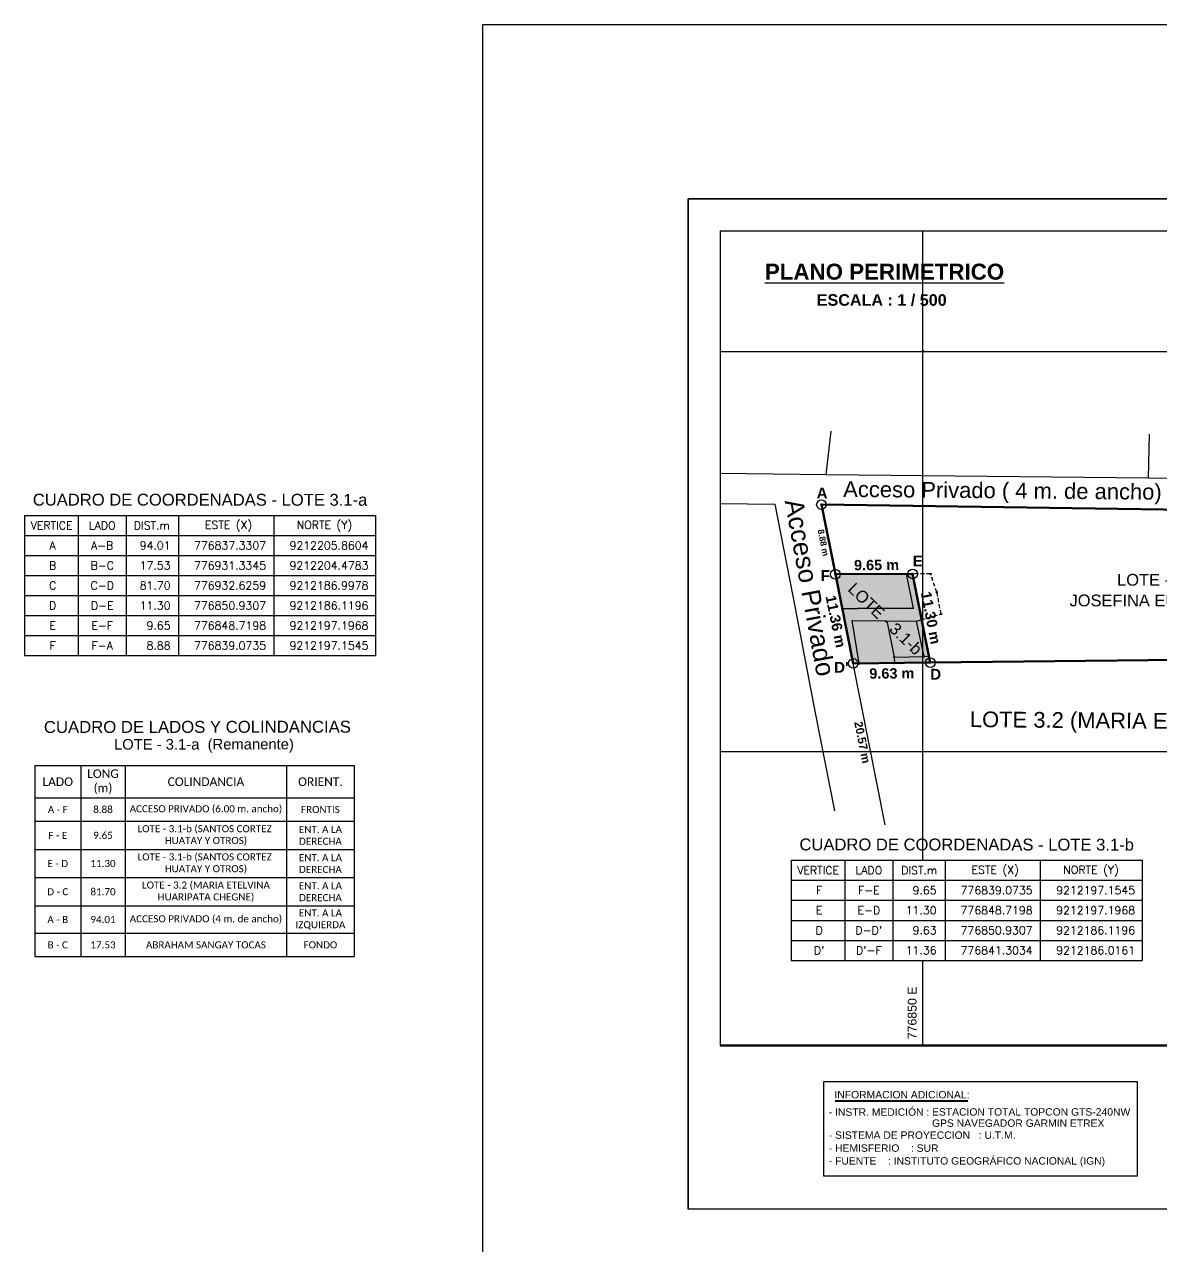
# Model space of a CAD drawing. Extents: x 776738 to 777032, y 9211875 to 9212308.
# Drawn here: x 776737.8 to 776879.8, y 9212113.2 to 9212265.8 of the extents above; entities that cross this region are included whole.
import ezdxf
from ezdxf.enums import TextEntityAlignment as Align

# ---------------------------------------------------------------- set-up
doc = ezdxf.new("R2010")
doc.units = 0
doc.header["$MEASUREMENT"] = 0
doc.header["$PDMODE"] = 35
doc.header["$PDSIZE"] = 0.1
doc.linetypes.add('DASHED', pattern=[0.75, 0.5, -0.25])
doc.layers.get('0').update_dxf_attribs({"linetype": 'CONTINUOUS'})
for name, color, linetype in [('COORD_TXT', 7, 'CONTINUOUS'), ('DATOS_TECNICOS', 1, 'CONTINUOUS'), ('lindero definitivo matriz', 6, 'CONTINUOUS'), ('pntdesc', 1, 'CONTINUOUS'), ('VERTICES', 3, 'CONTINUOUS')]:
    doc.layers.add(name, color=color, linetype=linetype)
doc.styles.add('ROMANS', font='romans__.ttf')
doc.styles.get("Standard").update_dxf_attribs({"font": 'arial.ttf'})
doc.styles.add('VERTICES', font='sanssb__.ttf')

# ---------------------------------------------------------------- blocks, each defined once
blk = doc.blocks.new('*T5')
at = {"linetype": 'ByBlock', "lineweight": -2, "transparency": 16777216}
for p, q in [((0, 0), (39.91, 0)), ((0, 0), (0, -23.85)), ((5.76, 0), (5.76, -23.85)), ((11.31, 0), (11.31, -23.85)), ((31.47, 0), (31.47, -23.85)), ((39.91, 0), (39.91, -23.85)), ((0, -4.02), (39.91, -4.02)), ((0, -6.95), (39.91, -6.95)), ((0, -10.47), (39.91, -10.47)), ((0, -13.99), (39.91, -13.99)), ((0, -17.52), (39.91, -17.52)), ((0, -20.93), (39.91, -20.93)), ((0, -23.85), (39.91, -23.85))]:
    blk.add_line(p, q, dxfattribs=at)
at = {"color": 0, "linetype": 'Continuous', "transparency": 16777216, "attachment_point": 5}
for s, insert, char_height, width in [('{\\fCalibri|b0|i0|c0|p34;\\C7;LADO}', (2.88, -2.01), 1.0734, 4.99), ('{\\fCalibri|b0|i0|c0|p34;\\C7;LONG (m)}', (8.53, -2.01), 1.0734, 4.7939), ('{\\fCalibri|b0|i0|c0|p34;\\C7;COLINDANCIA}', (21.39, -2.01), 1.0734, 19.3935), ('{\\fCalibri|b0|i0|c0|p34;\\C7;ORIENT.}', (35.69, -2.01), 1.0734, 7.6743), ('{\\fCalibri|b0|i0|c0|p34;\\C7;A - F}', (2.88, -5.48), 0.8856, 4.99), ('{\\fCalibri|b0|i0|c0|p34;8.88', (8.53, -5.48), 0.8856, 4.7939), ('{\\fCalibri|b0|i0|c0|p34;\\C7;ACCESO PRIVADO (6.00 m. ancho)}', (21.39, -5.48), 0.8856, 19.3935), ('{\\fCalibri|b0|i0|c0|p34;\\C7;FRONTIS}', (35.69, -5.48), 0.8856, 7.6743), ('{\\fCalibri|b0|i0|c0|p34;\\C7;LOTE - 3.1-b (SANTOS CORTEZ  HUATAY Y OTROS)}', (21.39, -8.71), 0.8856, 19.3935), ('{\\fCalibri|b0|i0|c0|p34;\\C7;ENT. A LA DERECHA}', (35.69, -8.71), 0.8856, 7.6743), ('{\\fCalibri|b0|i0|c0|p34;\\C7;F - E}', (2.88, -8.71), 0.8856, 4.99), ('{\\fCalibri|b0|i0|c0|p34;9.65', (8.53, -8.71), 0.8856, 4.7939), ('{\\fCalibri|b0|i0|c0|p34;\\C7;E - D}', (2.88, -12.23), 0.8856, 4.99), ('{\\fCalibri|b0|i0|c0|p34;11.30', (8.53, -12.23), 0.8856, 4.7939), ('{\\fCalibri|b0|i0|c0|p34;\\C7;LOTE - 3.1-b (SANTOS CORTEZ  HUATAY Y OTROS)}', (21.39, -12.23), 0.8856, 19.3935), ('{\\fCalibri|b0|i0|c0|p34;\\C7;ENT. A LA DERECHA}', (35.69, -12.23), 0.8856, 7.6743), ('{\\fCalibri|b0|i0|c0|p34;81.70', (8.53, -15.75), 0.8856, 4.7939), ('{\\fCalibri|b0|i0|c0|p34;\\C7;LOTE - 3.2 (MARIA ETELVINA HUARIPATA CHEGNE)}', (21.39, -15.75), 0.8856, 19.3935), ('{\\fCalibri|b0|i0|c0|p34;\\C7;ENT. A LA DERECHA}', (35.69, -15.75), 0.8856, 7.6743), ('{\\fCalibri|b0|i0|c0|p34;\\C7;D - C}', (2.88, -15.75), 0.8856, 4.99), ('{\\fCalibri|b0|i0|c0|p34;\\C7;ENT. A LA IZQUIERDA}', (35.69, -19.22), 0.8856, 7.6743), ('{\\fCalibri|b0|i0|c0|p34;\\C7;A - B}', (2.88, -19.22), 0.8856, 4.99), ('{\\fCalibri|b0|i0|c0|p34;94.01', (8.53, -19.22), 0.8856, 4.7939), ('{\\fCalibri|b0|i0|c0|p34;\\C7;ACCESO PRIVADO (4 m. de ancho)}', (21.39, -19.22), 0.8856, 19.3935), ('{\\fCalibri|b0|i0|c0|p34;\\C7;B - C}', (2.88, -22.39), 0.8856, 4.99), ('{\\fCalibri|b0|i0|c0|p34;17.53', (8.53, -22.39), 0.8856, 4.7939), ('{\\fCalibri|b0|i0|c0|p34;\\C7;ABRAHAM SANGAY TOCAS}', (21.39, -22.39), 0.8856, 19.3935), ('{\\fCalibri|b0|i0|c0|p34;\\C7;FONDO}', (35.69, -22.39), 0.8856, 7.6743)]:
    blk.add_mtext(s, dxfattribs=dict(at, insert=insert, char_height=char_height, width=width))

msp = doc.modelspace()

# ---------------------------------------------------------------- hatches: boundary and pattern name
at = {"linetype": 'Continuous', "true_color": 0xc7c8ca, "transparency": 33554483}
h = msp.add_hatch(color=9, dxfattribs=at)
h.dxf.hatch_style = 1
h.paths.add_polyline_path([(776839.07, 9212197.15), (776848.72, 9212197.2), (776850.93, 9212186.12), (776841.3, 9212186.02)])

# ---------------------------------------------------------------- linework, layer by layer
at = {"color": 7, "linetype": 'Continuous', "lineweight": 35}
for q in [(776999.28, 9212244.03), (776820.67, 9212117.86)]:
    msp.add_line((776820.67, 9212244.03), q, dxfattribs=at)
at = {"color": 7, "linetype": 'Continuous', "lineweight": 30}
for p, q in [((776824.66, 9212240.04), (776946.48, 9212240.04)), ((776824.66, 9212240.04), (776824.66, 9212138.28)), ((776999.28, 9212117.86), (776820.67, 9212117.86))]:
    msp.add_line(p, q, dxfattribs=at)
at = {"color": 150, "linetype": 'Continuous'}
for p, q in [((776850, 9212161.43), (776850, 9212240.04)), ((776824.66, 9212225), (776946.48, 9212225)), ((776824.66, 9212175), (776946.48, 9212175)), ((776850, 9212138.28), (776850, 9212148.93))]:
    msp.add_line(p, q, dxfattribs=at)
at = {"color": 253, "linetype": 'Continuous', "lineweight": 30}
for p, q in [((776837.92, 9212209.63, 1.01), (776838.55, 9212215.01, 2.28)), ((776878.18, 9212209.22, -0.9), (776878.29, 9212214.64, -433.81)), ((776824.66, 9212209.79, 1.01), (776837.92, 9212209.63, 1.01)), ((776837.92, 9212209.63, 1.01), (776878.18, 9212209.22, -0.9)), ((776878.18, 9212209.22, -0.9), (776930.19, 9212208.55, -0.44)), ((776824.66, 9212205.99), (776831.52, 9212205.91)), ((776831.52, 9212205.91), (776834.07, 9212192.7)), ((776834.07, 9212192.7), (776836.55, 9212179.85)), ((776849.2, 9212191.3), (776849.86, 9212191.49)), ((776850.16, 9212186.89), (776849.2, 9212191.3)), ((776846.41, 9212186.82), (776850.16, 9212186.89)), ((776845.3, 9212165.84), (776841.3, 9212186.02)), ((776842.03, 9212186.03), (776846.54, 9212186.07)), ((776846.54, 9212186.07), (776846.41, 9212186.82)), ((776836.55, 9212179.85), (776838.96, 9212167.6))]:
    msp.add_line(p, q, dxfattribs=at)
at = {"color": 254, "linetype": 'DASHED'}
for p, q in [((776851.75, 9212194.9), (776850.96, 9212197.2)), ((776852.28, 9212192.19), (776851.75, 9212194.9)), ((776849.86, 9212191.49), (776852.28, 9212192.19))]:
    msp.add_line(p, q, dxfattribs=at)
at = {"linetype": 'Continuous'}
for p, q in [((776876.8, 9212133.77, 4009.18), (776837.58, 9212133.77, 4009.18)), ((776837.58, 9212133.77, 4009.18), (776837.58, 9212122, 4009.18)), ((776876.8, 9212122, 4009.18), (776876.8, 9212133.77, 4009.18)), ((776837.58, 9212122, 4009.18), (776876.8, 9212122, 4009.18))]:
    msp.add_line(p, q, dxfattribs=at)
at = {"color": 7, "lineweight": 40}
msp.add_line((776839.04, 9212131.37, 4009.18), (776855.62, 9212131.37, 4009.18), dxfattribs=at)
at = {"color": 3, "linetype": 'Continuous'}
msp.add_lwpolyline([(776795.01, 9212265.83), (777031.84, 9212265.83), (777031.84, 9211874.61), (776795.01, 9211874.61)], close=True, dxfattribs=at)
at = {"color": 252, "linetype": 'Continuous', "lineweight": 60}
msp.add_lwpolyline([(776837.33, 9212205.86), (776931.33, 9212204.48), (776932.63, 9212187), (776850.93, 9212186.12), (776848.72, 9212197.2), (776839.07, 9212197.15), (776837.33, 9212205.86)], dxfattribs=at)
at = {"color": 7, "linetype": 'Continuous', "lineweight": 60, "flags": 128}
msp.add_lwpolyline([(776839.07, 9212197.15), (776848.72, 9212197.2), (776850.93, 9212186.12), (776841.3, 9212186.02), (776839.07, 9212197.15)], dxfattribs=at)
at = {"color": 253, "linetype": 'Continuous', "lineweight": 30, "flags": 128}
for points in [[(776848.84, 9212192.87), (776847.96, 9212197.19)], [(776839.93, 9212192.87), (776841.83, 9212192.86)], [(776848.84, 9212192.87), (776841.83, 9212192.86)], [(776842.03, 9212186.01), (776841.15, 9212191.39)], [(776841.15, 9212191.39), (776849.2, 9212191.3)], [(776842.03, 9212186.02), (776841.15, 9212191.39)], [(776845.5, 9212191.34), (776846.41, 9212186.82)], [(776850.16, 9212186.89), (776850.79, 9212186.92)]]:
    msp.add_lwpolyline(points, dxfattribs=at)
at = {"color": 254, "linetype": 'DASHED', "flags": 128}
msp.add_lwpolyline([(776850.96, 9212197.2), (776848.72, 9212197.2), (776848.72, 9212197.2)], dxfattribs=at)
at = {"color": 7, "linetype": 'Continuous'}
for p in [(776850, 9212225), (776848.72, 9212197.2)]:
    msp.add_point(p, dxfattribs=at)
at = {"color": 252, "linetype": 'Continuous'}
msp.add_point((776837.33, 9212205.86), dxfattribs=at)
at = {"color": 4}
for p in [(776839.07, 9212197.15), (776839.93, 9212192.87), (776846.41, 9212186.82), (776850.16, 9212186.89), (776842.03, 9212186.01), (776846.54, 9212186.07)]:
    msp.add_point(p, dxfattribs=at)
at = {"color": 254}
for p in [(776850.96, 9212197.2), (776851.75, 9212194.9), (776852.28, 9212192.19)]:
    msp.add_point(p, dxfattribs=at)
at = {"color": 7}
msp.add_point((776841.3, 9212186.02), dxfattribs=at)
at = {"layer": 'COORD_TXT', "color": 7, "lineweight": 50}
msp.add_line((776946.48, 9212138.28), (776824.66, 9212138.28), dxfattribs=at)
at = {"layer": 'DATOS_TECNICOS', "color": 7, "linetype": 'Continuous'}
for p, q in [((776737.77, 9212204.5), (776781.62, 9212204.5)), ((776737.77, 9212204.5), (776737.77, 9212187)), ((776744.48, 9212204.5), (776744.48, 9212187)), ((776750.48, 9212204.5), (776750.48, 9212187)), ((776757.01, 9212204.5), (776757.01, 9212187)), ((776768.9, 9212204.5), (776768.9, 9212187)), ((776781.62, 9212204.5), (776781.62, 9212187)), ((776737.77, 9212202), (776781.62, 9212202)), ((776737.77, 9212199.5), (776781.62, 9212199.5)), ((776737.77, 9212197), (776781.62, 9212197)), ((776737.77, 9212194.5), (776781.62, 9212194.5)), ((776737.77, 9212192), (776781.62, 9212192)), ((776737.77, 9212189.5), (776781.62, 9212189.5)), ((776737.77, 9212187), (776781.62, 9212187)), ((776833.53, 9212161.43), (776877.39, 9212161.43)), ((776833.53, 9212161.43), (776833.53, 9212148.93)), ((776840.25, 9212161.43), (776840.25, 9212148.93)), ((776846.25, 9212161.43), (776846.25, 9212148.93)), ((776852.78, 9212161.43), (776852.78, 9212148.93)), ((776864.66, 9212161.43), (776864.66, 9212148.93)), ((776877.39, 9212161.43), (776877.39, 9212148.93)), ((776833.53, 9212158.93), (776877.39, 9212158.93)), ((776833.53, 9212156.43), (776877.39, 9212156.43)), ((776833.53, 9212153.93), (776877.39, 9212153.93)), ((776833.53, 9212151.43), (776877.39, 9212151.43)), ((776833.53, 9212148.93), (776877.39, 9212148.93))]:
    msp.add_line(p, q, dxfattribs=at)
at = {"layer": 'VERTICES', "color": 252, "linetype": 'Continuous'}
msp.add_circle((776837.33, 9212205.86), 0.6, dxfattribs=at)
at = {"layer": 'VERTICES', "color": 6, "linetype": 'Continuous'}
for centre in [(776839.07, 9212197.15), (776839.07, 9212197.15), (776848.72, 9212197.2), (776848.72, 9212197.2), (776841.3, 9212186.02), (776850.93, 9212186.12)]:
    msp.add_circle(centre, 0.6, dxfattribs=at)

# ---------------------------------------------------------------- block references
msp.add_blockref('*T5', (776739.05, 9212173.25))

# ---------------------------------------------------------------- texts
at = {"linetype": 'Continuous'}
for s, p in [('INFORMACION ADICIONAL:', (776838.95, 9212131.69, 4009.18)), ('- INSTR. MEDICIÓN : ', (776838.24, 9212129.52, 4009.18)), ('ESTACION TOTAL TOPCON GTS-240NW', (776851.14, 9212129.54, 4009.18)), ('GPS NAVEGADOR GARMIN ETREX', (776851.14, 9212128.14, 4009.18)), ('- SISTEMA DE PROYECCION   : U.T.M.', (776838.24, 9212126.64, 4009.18)), ('- HEMISFERIO    : SUR', (776838.24, 9212125.02, 4009.18)), ('- FUENTE    : INSTITUTO GEOGRÁFICO NACIONAL (IGN)', (776838.24, 9212123.42, 4009.18))]:
    msp.add_text(s, height=0.9249, dxfattribs=at).set_placement(p)
at = {"color": 24, "linetype": 'Continuous', "attachment_point": 1}
for s, insert, char_height, width, rotation in [('Acceso Privado ( 4 m. de ancho)', (776840.06, 9212208.78), 1.9635, 431.3056, 359.5011), ('Acceso Privado', (776835, 9212206.73), 2.31, 507.4184, 280.4156), ('LOTE 3.2 (MARIA ETELVINA HUUARIPATA CHEGNE)', (776855.88, 9212180.03), 1.9635, 431.3056, 359.5011)]:
    msp.add_mtext(s, dxfattribs=dict(at, insert=insert, char_height=char_height, width=width, rotation=rotation))
at = {"color": 252, "linetype": 'Continuous', "insert": (776837.61, 9212202.84), "char_height": 0.7761, "width": 374.1381, "attachment_point": 1, "rotation": 281.3073}
msp.add_mtext('{\\fArial|b1|i0|c0|p34;8.88 m}', dxfattribs=at)
at = {"color": 7, "linetype": 'Continuous', "char_height": 1.2936, "width": 623.5636, "attachment_point": 1}
for s, insert, rotation in [('{\\fArial|b1|i0|c0|p34;9.65 m}', (776841.39, 9212198.94, -4.88), 0.4762), ('{\\fArial|b1|i0|c0|p34;11.36 m}', (776839.1, 9212194.65, -4.88), 281.5105), ('{\\fArial|b1|i0|c0|p34;11.30 m}', (776851.01, 9212195.09, -4.88), 280.9874), ('{\\fArial|b1|i0|c0|p34;9.63 m}', (776843.3, 9212185.4, -4.88), 0.4762)]:
    msp.add_mtext(s, dxfattribs=dict(at, insert=insert, rotation=rotation))
at = {"color": 253, "linetype": 'Continuous', "insert": (776842.43, 9212178.87), "char_height": 1.0349, "width": 498.8509, "attachment_point": 1, "rotation": 281.3073}
msp.add_mtext('{\\fArial|b1|i0|c0|p34;20.57 m}', dxfattribs=at)
at = {"color": 150, "linetype": 'Continuous', "insert": (776848.11, 9212139.08), "char_height": 1.0995, "width": 96.6642, "attachment_point": 1, "rotation": 90}
msp.add_mtext('{\\f@Arial Unicode MS|b0|i0|c0|p34;776850 E}', dxfattribs=at)
at = {"layer": 'DATOS_TECNICOS', "color": 7, "linetype": 'Continuous', "style": 'ROMANS'}
for s, p in [('VERTICE', (776741.16, 9212203.25)), ('LADO', (776747.48, 9212203.25)), ('DIST.m', (776753.67, 9212203.25)), ('ESTE (X)', (776763.27, 9212203.25)), ('NORTE (Y)', (776775.25, 9212203.25)), ('A', (776741.29, 9212200.75)), ('A-B', (776747.48, 9212200.75)), ('B', (776741.29, 9212198.25)), ('B-C', (776747.48, 9212198.25)), ('C', (776741.29, 9212195.75)), ('C-D', (776747.48, 9212195.75)), ('D', (776741.29, 9212193.25)), ('D-E', (776747.48, 9212193.25)), ('E', (776741.29, 9212190.75)), ('E-F', (776747.48, 9212190.75)), ('F', (776741.29, 9212188.25)), ('F-A', (776747.48, 9212188.25)), ('ESTE (X)', (776859.04, 9212160.18)), ('NORTE (Y)', (776871.01, 9212160.18)), ('VERTICE', (776836.92, 9212160.18)), ('LADO', (776843.25, 9212160.18)), ('DIST.m', (776849.54, 9212160.18)), ('F', (776837.05, 9212157.68)), ('F-E', (776843.25, 9212157.68)), ('E', (776837.05, 9212155.18)), ('E-D', (776843.25, 9212155.18)), ('D', (776837.05, 9212152.68)), ("D-D'", (776843.25, 9212152.68)), ("D'", (776837.05, 9212150.18)), ("D'-F", (776843.25, 9212150.18))]:
    msp.add_text(s, height=1, dxfattribs=at).set_placement(p, align=Align.MIDDLE)
for s, p in [('94.01', (776756.02, 9212200.25)), ('776837.3307', (776767.95, 9212200.25)), ('9212205.8604', (776780.74, 9212200.25)), ('17.53', (776756.02, 9212197.75)), ('776931.3345', (776767.95, 9212197.75)), ('9212204.4783', (776780.74, 9212197.75)), ('81.70', (776756.02, 9212195.25)), ('776932.6259', (776767.95, 9212195.25)), ('9212186.9978', (776780.74, 9212195.25)), ('11.30', (776756.02, 9212192.75)), ('776850.9307', (776767.95, 9212192.75)), ('9212186.1196', (776780.74, 9212192.75)), ('9.65', (776756.02, 9212190.25)), ('776848.7198', (776767.95, 9212190.25)), ('9212197.1968', (776780.74, 9212190.25)), ('8.88', (776756.02, 9212187.75)), ('776839.0735', (776767.95, 9212187.75)), ('9212197.1545', (776780.74, 9212187.75)), ('9.65', (776851.71, 9212157.18)), ('776839.0735', (776863.71, 9212157.18)), ('9212197.1545', (776876.51, 9212157.18)), ('11.30', (776851.71, 9212154.68)), ('776848.7198', (776863.71, 9212154.68)), ('9212197.1968', (776876.51, 9212154.68)), ('9.63', (776851.71, 9212152.18)), ('776850.9307', (776863.71, 9212152.18)), ('9212186.1196', (776876.51, 9212152.18)), ('11.36', (776851.71, 9212149.68)), ('776841.3034', (776863.71, 9212149.68)), ('9212186.0161', (776876.51, 9212149.68))]:
    msp.add_text(s, height=1, dxfattribs=at).set_placement(p, align=Align.RIGHT)
at = {"layer": 'lindero definitivo matriz', "color": 7, "insert": (776830.26, 9212235.95), "char_height": 1.9958, "width": 142.9448, "attachment_point": 1}
msp.add_mtext('{\\fArial|b1|i0|c0|p34;\\LPLANO PERIMETRICO}', dxfattribs=at)
at = {"layer": 'lindero definitivo matriz', "color": 7, "attachment_point": 1}
for s, insert, char_height, width, rotation in [('\\A1;{\\fArial|b1|i0|c0|p34;ESCALA : 1 / 500}', (776836.74, 9212232.14), 1.442, 27.4159, 359.9695), ('CUADRO DE COORDENADAS - LOTE 3.1-a', (776738.81, 9212207.22), 1.4831, 45.9516, 359.9695), ('LOTE - 3.1-b', (776841.54, 9212196.24), 1.4687, 27.9235, 315.9856), ('LOTE - 3.1-a  (Remanente)', (776748.95, 9212176.57), 1.3218, 25.1311, 0.1061), ('CUADRO DE COORDENADAS - LOTE 3.1-b', (776834.58, 9212164.15), 1.4831, 45.9516, 359.9695)]:
    msp.add_mtext(s, dxfattribs=dict(at, insert=insert, char_height=char_height, width=width, rotation=rotation))
at = {"layer": 'lindero definitivo matriz', "color": 252, "char_height": 1.4687, "attachment_point": 1}
for s, insert, width in [('LOTE - 3.1-a  (Remanente)', (776874.26, 9212197.2), 27.9235), ('JOSEFINA EUGENIA HUARIPATA CHEGNE', (776868.32, 9212194.62), 43.4328)]:
    msp.add_mtext(s, dxfattribs=dict(at, insert=insert, width=width))
at = {"layer": 'pntdesc', "color": 7}
msp.add_text('CUADRO DE LADOS Y COLINDANCIAS', height=1.4927, rotation=0.0609, dxfattribs=at).set_placement((776740.2, 9212177.33))
at = {"layer": 'VERTICES', "color": 252, "linetype": 'Continuous', "style": 'VERTICES'}
msp.add_text('A', height=1.35, dxfattribs=at).set_placement((776837.41, 9212207.31), align=Align.MIDDLE)
at = {"layer": 'VERTICES', "color": 7, "linetype": 'Continuous', "style": 'VERTICES'}
for s, p in [('E', (776849.37, 9212198.81)), ('F', (776837.81, 9212197)), ("D'", (776839.82, 9212185.53)), ('D', (776851.6, 9212184.67))]:
    msp.add_text(s, height=1.35, dxfattribs=at).set_placement(p, align=Align.MIDDLE)

doc.saveas('drawing.dxf')
